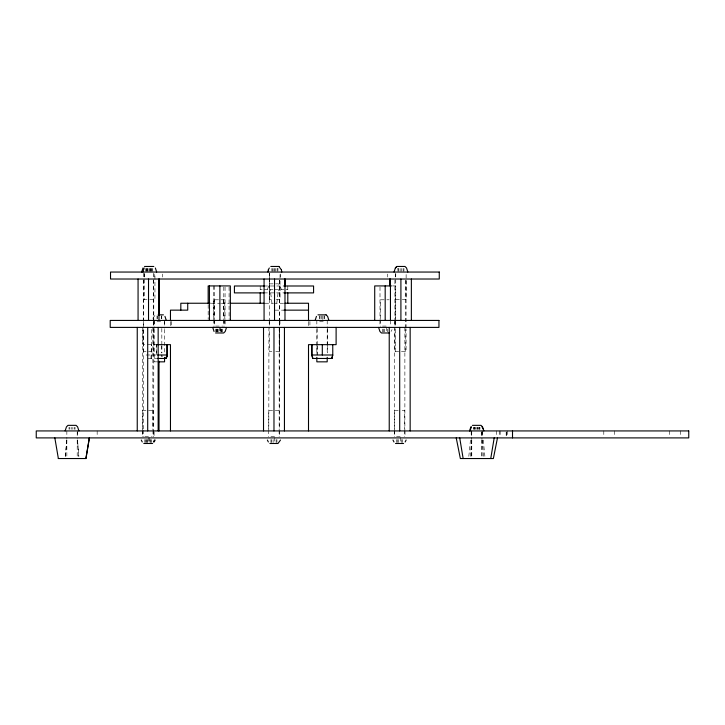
<?xml version="1.0" encoding="UTF-8"?>
<svg xmlns="http://www.w3.org/2000/svg" width="725" height="725" viewBox="0 0 725 725"><rect width="100%" height="100%" fill="white"/><g stroke="black" fill="none" stroke-linecap="round" stroke-linejoin="round"><path stroke-width="0.54" stroke-dasharray="3.62 2.72" d="M65.359 456.36L66.718 440.075M65.44 456.36L66.8 440.075M470.235 456.36L471.594 440.075M151.027 358.458L151.371 344.656M151.217 358.458L151.498 328.479M468.821 456.36L470.452 440.075M267.489 289.438L268.803 285.387L270.325 283.856L273.135 283.856M276.787 303.24L278.518 289.438M152.812 318.293L155.322 314.849L156.999 314.849M391.074 331.461L392.053 329.531M275.636 283.856L278.445 283.856L279.968 285.387L281.291 289.438M392.497 285.922L395.642 285.922L395.642 319.317M263.991 285.994L284.146 285.994M260.193 289.438L262.223 289.438M263.991 289.438L273.062 289.438M274.385 289.438L284.001 289.438M286.121 289.438L287.798 289.438M263.846 292.891L284.146 292.891M143.396 299.652L147.175 299.652M149.767 299.652L154.942 299.652L154.942 273.153M269.727 299.652L269.727 273.153L269.673 299.652L272.31 299.652M276.189 299.652L280.077 299.652L280.031 273.153M395.75 299.652L399.611 299.652M402.266 299.652L406.127 299.652L406.127 273.153M218.533 299.797L213.349 299.797L213.349 318.565M220.962 299.797L224.804 299.797L224.804 318.565M384.15 299.797L380.317 299.797L380.317 318.565M386.833 299.797L389.153 299.797M211.256 303.24L220.219 303.24M221.333 303.24L229.182 303.24M265.033 303.24L272.981 303.24M273.651 303.24L284.001 303.24M275.11 310.146L284.019 310.146M156.999 321.746L161.766 321.746M319.634 321.746L324.41 321.746M215.524 326.087L222.629 326.087M382.492 326.087L388.491 326.087M157.434 344.656L142.861 344.656L142.861 328.479M143.351 351.489L146.033 351.489M148.525 351.489L153.8 351.489M271.938 351.489L269.274 351.489L269.356 329.304M275.79 351.489L279.705 351.489L279.705 329.304M398.741 351.489L394.907 351.489L394.907 329.304M401.423 351.489L406.082 351.489L406.082 329.304M146.087 355.005L156.736 355.005L156.736 344.656M148.181 358.458L156.736 358.458M156.79 361.838L154.198 361.838L154.198 329.386M145.997 410.296L142.653 410.296L142.653 429.064M148.58 410.296L153.754 410.296M272.6 410.296L268.757 410.296L268.757 429.064M275.273 410.296L279.116 410.296M398.215 410.296L394.382 410.296L394.382 429.064M402.139 410.296L404.731 410.296L404.731 429.064M144.828 436.577L151.579 436.577M270.933 436.577L276.941 436.577M396.557 436.577L402.556 436.577M271.984 303.24L270.253 289.438M483.267 440.075L484.898 456.36M161.911 355.005L162.083 356.736M161.72 355.005L161.892 356.736M482.306 440.075L483.675 456.36M680.268 430.931L680.268 436.903M669.547 430.931L669.547 436.903M614.528 430.931L614.528 436.903M603.798 430.931L603.798 436.903M507.255 430.931L507.255 436.903M506.476 431.928L506.476 436.903M506.186 431.928L506.186 436.903M500.168 430.931L500.168 436.903M499.244 430.931L499.244 436.903M496.525 430.931L496.525 436.903M482.478 430.931L482.478 436.903M482.125 432.037L482.125 438.661M482.125 439.767L482.125 456.324M481.917 430.931L481.917 436.903M481.636 432.037L481.636 438.661M481.636 439.767L481.636 456.324M479.95 427.315L479.95 429.291M479.461 427.315L479.461 429.291M479.143 427.315L479.143 429.291M478.645 427.315L478.645 429.291M477.766 427.315L477.766 429.291M477.267 427.315L477.267 429.291M476.144 427.315L476.144 429.291M475.645 427.315L475.645 429.291M474.757 427.315L474.757 429.291M474.268 427.315L474.268 429.291M473.951 427.315L473.951 429.291M473.452 427.315L473.452 429.291M471.748 430.931L471.776 438.661M471.776 439.767L471.776 458.535M471.277 432.037L471.277 438.661M471.277 439.767L471.277 458.535M471.187 430.931L471.187 436.903M406.082 280.14L406.082 328.198M405.257 280.14L405.257 328.198M405.257 329.304L405.257 351.489M405.012 430.931L405.012 436.903M404.876 327.401L404.876 429.807M404.731 430.17L404.731 436.794M403.952 268.44L403.934 271.395M403.118 268.44L403.145 271.395M402.556 439.54L402.556 442.495M401.768 268.44L401.741 271.395M401.75 439.54L401.75 442.495M400.363 437.565L400.363 442.495M400.118 268.44L400.146 271.395M398.741 268.44L398.759 271.395M398.741 439.54L398.741 442.495M397.363 439.54L397.363 442.495M396.557 439.54L396.557 442.495M395.75 273.153L395.732 320.432M395.732 321.538L395.732 328.198M395.732 329.304L395.732 351.489M395.406 274.041L395.406 277.032M395.361 320.432L395.361 326.404M394.907 280.14L394.907 320.432M394.907 321.538L394.907 328.198M394.536 320.432L394.536 326.404M394.518 327.401L394.518 429.807M394.382 430.17L394.382 436.794M394.282 430.931L394.282 436.903M390.675 320.432L390.675 326.404M387.685 329.041L387.685 331.996M387.358 274.041L387.358 277.032M386.307 327.066L386.307 331.996M384.685 329.041L384.685 331.996M383.298 329.041L383.298 331.996M382.492 329.041L382.492 331.996M380.317 319.671L380.317 326.295M380 287.037L380 319.317M379.945 320.432L379.945 326.404M327.473 328.479L327.473 344.656M327.483 345.689L327.473 352.939M327.22 320.432L327.202 328.262M327.192 329.386L327.202 352.885M324.401 315.828L324.41 318.792M324.03 315.828L324.039 318.792M322.788 315.828L322.797 320.758M321.248 315.828L321.257 318.792M320.015 315.828L320.006 318.792M319.634 315.828L319.643 318.792M317.142 328.479L317.142 344.656M317.133 345.689L317.133 355.005M317.124 345.689L317.124 355.005M316.843 320.432L316.843 328.262M316.843 329.386L316.852 352.885M309.919 321.429L309.919 327.401M308.506 322.009L308.506 326.322M287.798 285.994L287.798 292.03M280.267 274.041L280.267 277.032M279.941 320.432L279.941 326.404M279.705 280.14L279.705 320.432M279.705 321.538L279.705 328.198M279.623 280.14L279.623 320.432M279.623 321.538L279.623 328.198M279.623 329.304L279.623 351.489M279.397 430.931L279.397 436.903M279.297 328.525L279.297 429.807M279.161 327.401L279.161 429.807M279.116 430.17L279.116 436.794M277.041 268.44L277.086 271.395M276.941 439.54L276.941 442.495M276.125 439.54L276.125 442.495M275.708 268.44L275.663 271.395M274.748 437.565L274.748 442.495M274.086 268.44L274.086 271.395M274.041 268.44L274.041 271.395M273.126 439.54L273.126 442.495M272.709 268.44L272.663 271.395M271.848 268.44L271.893 271.395M271.748 439.54L271.748 442.495M270.933 439.54L270.933 442.495M269.537 274.041L269.537 277.032M269.274 280.14L269.356 320.432M269.356 321.538L269.274 328.198M269.211 320.432L269.211 326.404M268.948 327.401L268.803 429.807M268.757 430.17L268.667 436.903M260.193 285.994L260.193 292.03M229.082 287.037L229.082 319.317M225.058 287.037L225.058 319.317M225.085 320.432L225.085 326.404M224.804 319.671L224.804 326.295M223.989 320.432L223.989 326.404M223.798 287.037L223.798 319.317M223.708 299.797L223.708 318.565M223.708 319.671L223.708 326.295M222.629 329.041L222.629 331.996M221.814 329.041L221.814 331.996M221.533 329.041L221.533 331.996M220.717 329.041L220.717 331.996M220.436 327.066L220.436 331.996M219.34 327.066L219.34 331.996M218.814 329.041L218.814 331.996M217.718 329.041L217.718 331.996M217.437 329.041L217.437 331.996M216.621 329.041L216.621 331.996M216.34 329.041L216.34 331.996M215.524 329.041L215.524 331.996M214.7 285.922L214.7 319.317M214.446 299.797L214.446 318.565M214.446 319.671L214.446 326.295M214.355 320.432L214.355 326.404M213.449 285.922L213.449 319.317M213.349 319.671L213.259 326.404M208.166 304.844L208.166 319.317M171.508 321.429L171.508 326.404M170.466 322.009L170.466 326.322M164.584 320.432L164.584 326.404M164.557 321.547L164.557 328.262M164.557 329.386L164.557 352.885M162.436 274.041L162.436 277.032M161.911 345.689L161.911 352.939M161.766 315.828L161.766 318.792M161.811 328.479L161.838 344.656M161.72 345.689L161.72 352.939M161.394 315.828L161.394 318.792M157.37 315.828L157.37 318.792M156.999 315.828L156.999 318.792M156.546 344.656L156.546 355.005M154.198 320.432L154.208 328.262M154.117 274.041L154.117 277.032M154.081 320.432L154.081 326.404M154.081 431.928L154.081 436.903M153.745 273.153L153.8 320.432M153.8 321.538L153.727 429.807M153.754 430.17L153.754 436.794M153.7 280.14L153.7 320.432M153.7 321.538L153.7 328.198M153.7 329.304L153.7 351.489M153.247 430.931L153.247 436.903M153.011 410.296L153.011 429.064M153.011 430.17L153.011 436.794M152.875 327.401L152.875 429.807M152.767 268.44L152.767 271.395M151.951 268.44L151.951 271.395M151.57 268.44L151.57 271.395M151.579 439.54L151.579 442.495M150.764 268.44L150.764 271.395M150.773 439.54L150.836 442.495M150.573 268.44L150.573 271.395M150.021 439.54L150.021 442.495M149.386 268.44L149.386 271.395M149.395 437.565L149.395 442.495M148.951 268.44L148.951 271.395M148.643 437.565L148.643 442.495M147.764 268.44L147.764 271.395M147.773 439.54L147.773 442.495M147.574 268.44L147.574 271.395M147.021 439.54L147.021 442.495M146.758 268.44L146.758 271.395M146.377 268.44L146.377 271.395M146.387 439.54L146.387 442.495M145.571 268.44L145.571 271.395M145.643 439.54L145.58 442.495M144.828 439.54L144.828 442.495M144.592 273.153L144.592 299.652M144.221 274.041L144.221 277.032M143.441 280.14L143.441 320.432M143.441 321.538L143.441 328.198M143.441 329.304L143.441 351.489M143.396 273.153L143.378 429.807M143.405 430.17L143.351 436.903M142.653 430.17L142.653 436.794M142.526 327.401L142.526 429.807M142.517 430.931L142.517 436.903M97.159 430.931L97.159 436.903M77.575 430.931L77.575 436.903M77.203 432.037L77.203 438.661M77.203 439.767L77.203 456.324M75.028 427.315L75.028 429.291M74.222 427.315L74.222 429.291M72.844 427.315L72.844 429.291M71.222 427.315L71.222 429.291M69.836 427.315L69.836 429.291M69.029 427.315L69.029 429.291M66.845 430.931L66.854 438.661M66.854 439.767L66.854 458.535M78.88 456.36L77.521 440.075L78.798 456.36M397.952 271.395L397.952 268.44L397.925 271.395M277.902 271.395L277.902 268.44L277.856 271.395"/><path stroke-width="1.09" d="M65.123 430.931L66.446 426.871L67.969 425.348L76.089 425.348L77.611 426.871L78.934 430.931M141.665 272.047L142.988 267.987M142.861 272.047L144.184 267.987M226.526 327.401L225.212 331.461L223.681 332.983L215.57 332.983M267.951 272.047L268.332 269.917M315.112 320.432L316.444 316.372M394.028 272.047L395.37 267.987L396.874 266.465L405.012 266.465L406.535 267.987L407.858 272.047M469.555 430.931L470.869 426.871M470.054 430.931L471.368 426.871M85.885 458.535L89.32 437.9M89.402 437.9L85.967 458.535L58.272 458.535M490.752 458.535L494.196 437.9M497.477 437.9L493.372 458.535L460.348 458.535L456.233 437.9M166.206 358.458L167.004 355.005L167.004 344.656M167.194 344.656L167.194 355.005L166.397 358.458L157.379 358.458M331.959 358.458L332.766 355.005L332.757 344.656M165.88 358.458L167.004 355.005L157.597 355.005M166.07 358.458L167.194 355.005M331.633 358.458L332.766 355.005L311.85 355.005L311.841 344.656L311.85 355.005L312.647 358.458L331.968 358.458M153.419 441.96L154.398 440.03M154.162 441.96L155.141 440.03M268.286 269.917L269.319 267.987M280.502 440.03L277.992 443.483L269.881 443.483M405.139 441.96L406.118 440.03M395.37 267.987L396.892 266.465M144.511 266.465L153.818 266.465M270.797 266.465L278.953 266.465M391.455 285.922L374.716 285.922L374.716 320.432M264.489 285.994L234.42 285.994L234.42 292.891L263.991 292.891M284.146 285.994L313.581 285.994L313.581 292.891L284.245 292.891M210.132 303.24L180.824 303.24L180.824 310.146M230.296 303.24L263.991 303.24M285.007 303.24L308.506 303.24L308.506 320.93M284.019 310.146L308.506 310.146M158.123 314.849L163.433 314.849M317.958 314.849L326.078 314.849M389.552 332.983L381.432 332.983L379.909 331.461L378.595 327.401M157.216 344.656L170.466 344.656L170.466 430.931M158.041 361.838L164.557 361.838L164.557 357.362M472.401 425.348L481.01 425.348L482.533 426.871L483.856 430.931M143.777 443.483L152.64 443.483M395.497 443.483L403.617 443.483M278.907 266.465L281.463 269.917M326.078 314.849L327.609 316.372L328.923 320.432M482.043 426.871L483.022 428.792M392.995 440.03L393.974 441.96M214.038 331.461L212.724 327.401M267.371 440.03L268.35 441.96M155.349 267.987L156.663 272.047M164.965 316.372L166.279 320.432M141.266 440.03L142.254 441.96M311.841 355.005L312.973 358.458M459.713 437.9L463.148 458.535M54.837 437.9L58.363 458.535M281.418 269.917L281.798 272.047M512.512 430.931L512.512 437.9M411.365 279.016L411.365 320.432M410.16 327.401L410.16 430.931M400.907 279.016L400.907 320.432M399.702 327.401L399.702 430.931M390.449 279.016L390.449 320.432M389.624 279.016L389.624 285.732M389.234 327.401L389.234 430.931M385.183 285.922L385.183 320.432M336.11 327.401L336.11 344.656L308.506 344.656L308.506 430.931M327.202 357.362L327.192 361.838L316.843 361.838L316.843 357.362M322.308 344.656L322.308 355.005M287.798 292.891L287.798 303.24M284.988 279.016L284.988 320.432M284.907 279.016L284.907 285.732M284.445 327.401L284.445 430.931M274.53 279.016L274.53 320.432M273.978 327.401L273.978 430.931M264.072 279.016L264.072 320.432M263.519 327.401L263.519 430.931M260.193 292.891L260.193 303.24M230.342 320.432L230.342 285.922L208.166 285.922L208.166 303.73M219.883 285.922L219.883 320.432M209.416 285.922L209.416 320.432M187.721 303.24L187.721 310.146L170.466 310.146L170.466 320.93M159.083 279.016L159.083 314.831M159.011 361.159L159.011 430.931M158.983 279.016L158.983 320.432M158.159 327.401L158.159 430.931M148.525 279.016L148.525 320.432M147.701 327.401L147.701 430.931M138.067 279.016L138.067 320.432M137.243 327.401L137.243 430.931M439.268 272.047L110.526 272.047L110.526 279.016L439.268 279.016L439.268 272.047M438.951 320.432L110.209 320.432L110.209 327.401L438.951 327.401L438.951 320.432M688.75 430.931L36.25 430.931L36.25 437.9L688.75 437.9L688.75 430.931"/></g></svg>
